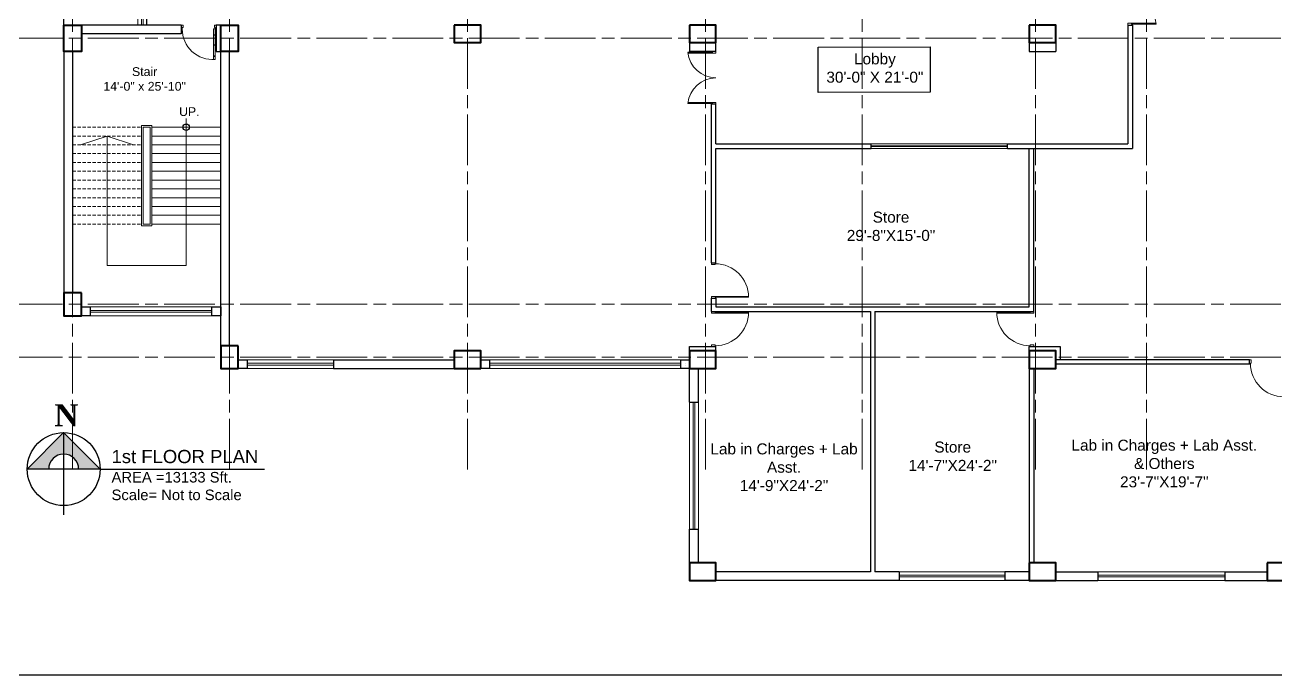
# Model space of a CAD drawing. Header units: inches. Extents: x -12 to 20935469, y -1604 to 24729220.
# Drawn here: x 20872305 to 20873725, y 24721123 to 24721861 of the extents above; entities that cross this region are included whole.
import ezdxf

# ---------------------------------------------------------------- set-up
doc = ezdxf.new("R2010")
doc.units = ezdxf.units.IN
doc.header["$LTSCALE"] = 0.03
doc.header["$MEASUREMENT"] = 0
doc.linetypes.add('ACAD_ISO08W100', pattern=[36, 24, -3, 6, -3])
doc.linetypes.add('DASHED2', pattern=[0.375, 0.25, -0.125])
for name, color, linetype, lineweight in [('column', 1, 'Continuous', 40), ('Door', 7, 'Continuous', 18), ('Gas', 21, 'Continuous', 5), ('Grid Line', 252, 'Continuous', 18), ('Low Wall', 7, 'Continuous', 30), ('Main Wall', 7, 'Continuous', 30), ('RAIL', 23, 'Continuous', 13), ('STAIR', 46, 'Continuous', 15), ('wind.', 150, 'Continuous', 20)]:
    doc.layers.add(name, color=color, linetype=linetype, lineweight=lineweight)
doc.layers.add('FUR', color=251, linetype='Continuous')
doc.layers.add('TEXT', color=7, linetype='Continuous')
doc.styles.add('2', font='swisscl.ttf')
doc.styles.get("Standard").update_dxf_attribs({"font": 'timesbd.ttf'})

# ---------------------------------------------------------------- blocks, each defined once
blk = doc.blocks.new('Door_45')
at = {"layer": 'Door'}
for p, q in [((1.5, 5), (1.5, 44)), ((1.5, 40), (2.2, 40)), ((2.2, 40), (2.2, 39.5)), ((2.2, 39.5), (2.7, 39.5)), ((2.7, 39.5), (2.7, 40)), ((2.7, 40), (3.5, 40)), ((3.5, 44), (3.5, 5)), ((1.5, 25.8), (2.2, 25.8)), ((2.2, 25.8), (2.2, 25.3)), ((2.2, 25.3), (2.7, 25.3)), ((2.7, 25.8), (3.5, 25.8)), ((2.7, 25.3), (2.7, 25.8)), ((0, 0), (0, 5)), ((0, 5), (1.5, 5)), ((1.5, 12.6), (2.2, 12.6)), ((3.5, 5), (1.5, 5)), ((1.5, 5), (1.5, 3)), ((1.5, 3), (2.5, 3)), ((2.2, 12.6), (2.2, 13.1)), ((2.2, 13.1), (2.7, 13.1)), ((2.5, 3), (2.5, 0)), ((2.7, 13.1), (2.7, 12.6)), ((2.7, 12.6), (3.5, 12.6)), ((42.5, 3), (42.5, 0)), ((43.5, 3), (42.5, 3)), ((45, 5), (43.5, 5)), ((43.5, 5), (43.5, 3)), ((45, 0), (45, 5)), ((2.5, 0), (0, 0)), ((42.5, 0), (45, 0))]:
    blk.add_line(p, q, dxfattribs=at)
blk.add_arc((4.7, 5.3), 38.8, 359.6233, 94.6685, dxfattribs=at)
blk = doc.blocks.new('fff')
at = {"layer": 'Grid Line', "color": 252, "linetype": 'ACAD_ISO08W100', "lineweight": 9, "ltscale": 80, "true_color": 0x939598}
for p, q in [((20830948.3, 24723521.1), (20830948.3, 24724698.8)), ((20831126.3, 24723521.1), (20831126.3, 24724698.8)), ((20831396.3, 24723521.1), (20831396.3, 24724698.8)), ((20831666.3, 24723521.1), (20831666.3, 24724698.8)), ((20831844.3, 24723521.1), (20831844.3, 24724698.8)), ((20832040.8, 24723521.1), (20832040.8, 24724698.8)), ((20832166.8, 24723521.1), (20832166.8, 24724698.8)), ((20833096.9, 24724010.7), (20830726.1, 24724010.7)), ((20833096.9, 24723708.7), (20830726.1, 24723708.7)), ((20833096.9, 24723648.8), (20830726.1, 24723648.8))]:
    blk.add_line(p, q, dxfattribs=at)
blk = doc.blocks.new('$D40')
at = {"layer": 'Door'}
for p, q in [((1, 4), (1, 42)), ((2, 0), (2, 42)), ((1, 5), (0, 5)), ((2, 0), (0, 0)), ((2, 4), (1, 4)), ((39, 4), (38, 4)), ((38, 4), (38, 0)), ((40, 0), (38, 0)), ((40, 5), (39, 5)), ((39, 5), (39, 4))]:
    blk.add_line(p, q, dxfattribs=at)
blk.add_arc((1, 4), 38, 0, 90, dxfattribs=at)
blk = doc.blocks.new('A$C36295410')
at = {"layer": 'Door'}
for p, q in [((1, 4), (1, 32)), ((2, 0), (2, 32)), ((58, 0), (58, 32)), ((59, 4), (59, 32)), ((1, 5), (0, 5)), ((2, 4), (1, 4)), ((58, 4), (59, 4)), ((59, 5), (60, 5)), ((2, 0), (0, 0)), ((58, 0), (60, 0))]:
    blk.add_line(p, q, dxfattribs=at)
for centre, start, end in [((-2.5, -0.3), 0.5906, 83.7783), ((62.5, -0.3), 96.2217, 179.4094)]:
    blk.add_arc(centre, 32.5, start, end, dxfattribs=at)

msp = doc.modelspace()

# ---------------------------------------------------------------- hatches: boundary and pattern name
at = {"layer": 'Low Wall'}
h = msp.add_hatch(color=256, dxfattribs=at)
h.paths.add_polyline_path([(20872332.1, 24721356.9), (20872307.7, 24721356.9), (20872349.1, 24721398.3), (20872349.1, 24721374, 0.414214)])
h.paths.add_polyline_path([(20872349.1, 24721374), (20872349.1, 24721398.3), (20872390.5, 24721356.9), (20872366.1, 24721356.9, 0.414214)])

# ---------------------------------------------------------------- linework, layer by layer
for p, q in [((20872349.3, 24721861), (20872349.3, 24721984)), ((20872443.3, 24721861), (20872443.3, 24721981.2)), ((20872349.1, 24721398.3), (20872349.1, 24721305)), ((20872390.5, 24721356.9), (20872577.1, 24721356.9))]:
    msp.add_line(p, q)
msp.add_lwpolyline([(20873205.1, 24721836), (20873332.3, 24721836.4), (20873332.3, 24721784.9), (20873205.1, 24721784.5)], close=True)
msp.add_lwpolyline([(20872390.5, 24721357), (20872307.7, 24721356.9)])
for centre, radius in [((20872488.2, 24721745), 3.61), ((20872349.1, 24721356.9), 41.4)]:
    msp.add_circle(centre, radius)
at = {"layer": 'column', "lineweight": 40, "ltscale": 20}
for points in [[(20872349.3, 24721861), (20872369.3, 24721861), (20872369.3, 24721831), (20872349.3, 24721831)], [(20872527.3, 24721861), (20872547.3, 24721861), (20872547.3, 24721831), (20872527.3, 24721831)], [(20872792.3, 24721861), (20872792.3, 24721841), (20872822.3, 24721841), (20872822.3, 24721861)], [(20873059.3, 24721861), (20873059.3, 24721841), (20873089.3, 24721841), (20873089.3, 24721861)], [(20873444.8, 24721861), (20873444.8, 24721841), (20873474.8, 24721841), (20873474.8, 24721861)], [(20872369.3, 24721557), (20872349.3, 24721557), (20872349.3, 24721531), (20872369.3, 24721531)], [(20872547.3, 24721497), (20872527.3, 24721497), (20872527.3, 24721471), (20872547.3, 24721471)], [(20872822.3, 24721471), (20872822.3, 24721491), (20872792.3, 24721491), (20872792.3, 24721471)], [(20873059.3, 24721491), (20873059.3, 24721471), (20873089.3, 24721471), (20873089.3, 24721491)], [(20873444.8, 24721491), (20873444.8, 24721471), (20873474.8, 24721471), (20873474.8, 24721491)], [(20873059.3, 24721250.5), (20873059.3, 24721230.5), (20873089.3, 24721230.5), (20873089.3, 24721250.5)], [(20873444.8, 24721250.5), (20873444.8, 24721230.5), (20873474.8, 24721230.5), (20873474.8, 24721250.5)], [(20873714.7, 24721250.5), (20873714.7, 24721230.5), (20873744.7, 24721230.5), (20873744.7, 24721250.5)]]:
    msp.add_lwpolyline(points, close=True, dxfattribs=at)
at = {"layer": 'Defpoints'}
msp.add_lwpolyline([(20872104.8, 24722581.7), (20874543.6, 24722581.7), (20874543.6, 24721123.2), (20872104.8, 24721123.2)], close=True, dxfattribs=at)
at = {"layer": 'Gas', "color": 0, "lineweight": 5}
for points in [[(20872449.3, 24721747), (20872437.3, 24721747), (20872437.3, 24721633), (20872449.3, 24721633)], [(20872447.3, 24721745), (20872439.3, 24721745), (20872439.3, 24721635), (20872447.3, 24721635)]]:
    msp.add_lwpolyline(points, close=True, dxfattribs=at)
at = {"layer": 'Low Wall', "color": 0}
msp.add_lwpolyline([(20872307.7, 24721356.9), (20872349.1, 24721398.3), (20872390.5, 24721356.9)], dxfattribs=at)
at = {"layer": 'Low Wall'}
msp.add_arc((20872349.1, 24721356.9), 17, 0, 180, dxfattribs=at)
at = {"layer": 'Main Wall'}
for p, q in [((20872482.3, 24721861), (20872369.3, 24721861)), ((20872482.3, 24721861), (20872482.3, 24721851)), ((20872527.3, 24721861), (20872522.3, 24721861)), ((20872522.3, 24721861), (20872522.3, 24721831)), ((20872537.3, 24721861), (20872527.3, 24721861)), ((20873556.8, 24721861), (20873556.8, 24721726)), ((20873556.8, 24721861), (20873561.8, 24721861)), ((20873561.8, 24721861), (20873561.8, 24721721)), ((20872482.3, 24721851), (20872369.3, 24721851)), ((20873059.3, 24721841), (20873059.3, 24721831)), ((20873089.3, 24721831), (20873089.3, 24721841)), ((20873444.8, 24721841), (20873444.8, 24721831)), ((20873474.8, 24721841), (20873474.8, 24721831)), ((20872349.3, 24721831), (20872349.3, 24721557)), ((20872359.3, 24721831), (20872359.3, 24721557)), ((20872522.3, 24721831), (20872527.3, 24721831)), ((20872527.3, 24721531), (20872527.3, 24721831)), ((20872537.3, 24721497), (20872537.3, 24721831)), ((20873089.3, 24721831), (20873059.3, 24721831)), ((20873444.8, 24721831), (20873474.8, 24721831)), ((20873084.3, 24721591), (20873084.3, 24721771)), ((20873089.3, 24721771), (20873084.3, 24721771)), ((20873089.3, 24721726), (20873089.3, 24721771)), ((20873089.3, 24721726), (20873265.2, 24721726)), ((20873089.3, 24721591), (20873089.3, 24721721)), ((20873089.3, 24721721), (20873265.2, 24721721)), ((20873265.2, 24721721), (20873265.2, 24721726)), ((20873419.9, 24721726), (20873556.8, 24721726)), ((20873419.9, 24721721), (20873419.9, 24721726)), ((20873419.9, 24721721), (20873561.8, 24721721)), ((20873444.8, 24721541), (20873444.8, 24721721)), ((20873449.8, 24721536), (20873449.8, 24721721)), ((20873084.3, 24721591), (20873089.3, 24721591)), ((20873084.3, 24721541), (20873084.3, 24721551)), ((20873084.3, 24721551), (20873089.3, 24721551)), ((20873089.3, 24721551), (20873089.3, 24721541)), ((20872527.3, 24721497), (20872527.3, 24721531)), ((20873084.3, 24721536), (20873084.3, 24721541)), ((20873084.3, 24721536), (20873264.5, 24721536)), ((20873089.3, 24721541), (20873444.8, 24721541)), ((20873264.5, 24721536), (20873264.5, 24721240.5)), ((20873269.5, 24721536), (20873449.8, 24721536)), ((20873269.5, 24721536), (20873269.5, 24721240.5)), ((20873059.3, 24721491), (20873059.3, 24721496)), ((20873059.3, 24721496), (20873089.3, 24721496)), ((20873089.3, 24721491), (20873089.3, 24721496)), ((20873444.8, 24721491), (20873444.8, 24721496)), ((20873444.8, 24721496), (20873479.8, 24721496)), ((20873479.8, 24721496), (20873479.8, 24721481)), ((20872655.3, 24721481), (20872792.3, 24721481)), ((20872655.3, 24721481), (20872655.3, 24721471)), ((20872655.3, 24721471), (20872792.3, 24721471)), ((20873059.3, 24721432.8), (20873059.3, 24721471)), ((20873069.3, 24721432.8), (20873069.3, 24721471)), ((20873444.8, 24721471), (20873444.8, 24721250.5)), ((20873449.8, 24721471), (20873449.8, 24721250.5)), ((20873694.7, 24721481), (20873474.8, 24721481)), ((20873694.7, 24721476), (20873474.8, 24721476)), ((20873694.7, 24721476), (20873694.7, 24721481)), ((20873059.3, 24721432.8), (20873069.3, 24721432.8)), ((20873059.3, 24721250.5), (20873059.3, 24721288.8)), ((20873059.3, 24721288.8), (20873069.3, 24721288.8)), ((20873069.3, 24721250.5), (20873069.3, 24721288.8)), ((20873264.5, 24721240.5), (20873089.3, 24721240.5)), ((20873297.1, 24721230.5), (20873089.3, 24721230.5)), ((20873297.1, 24721240.5), (20873269.5, 24721240.5)), ((20873297.1, 24721240.5), (20873297.1, 24721230.5)), ((20873444.8, 24721240.5), (20873417.1, 24721240.5)), ((20873417.1, 24721240.5), (20873417.1, 24721230.5)), ((20873444.8, 24721230.5), (20873417.1, 24721230.5)), ((20873454.8, 24721230.5), (20873522.7, 24721230.5)), ((20873474.8, 24721240.5), (20873522.7, 24721240.5)), ((20873522.7, 24721240.5), (20873522.7, 24721230.5)), ((20873666.7, 24721240.5), (20873714.7, 24721240.5)), ((20873666.7, 24721240.5), (20873666.7, 24721230.5)), ((20873666.7, 24721230.5), (20873714.7, 24721230.5))]:
    msp.add_line(p, q, dxfattribs=at)
for points in [[(20872369.3, 24721541), (20872379.3, 24721541), (20872379.3, 24721531), (20872369.3, 24721531)], [(20872517.3, 24721541), (20872527.3, 24721541), (20872527.3, 24721531), (20872517.3, 24721531)], [(20872547.3, 24721481), (20872557.3, 24721481), (20872557.3, 24721471), (20872547.3, 24721471)], [(20872822.3, 24721481), (20872832.3, 24721481), (20872832.3, 24721471), (20872822.3, 24721471)], [(20873049.3, 24721481), (20873059.3, 24721481), (20873059.3, 24721471), (20873049.3, 24721471)]]:
    msp.add_lwpolyline(points, close=True, dxfattribs=at)
at = {"layer": 'RAIL', "lineweight": 9}
for p, q in [((20872488.2, 24721754.7), (20872488.2, 24721588)), ((20872398.3, 24721735), (20872368.3, 24721725)), ((20872398.3, 24721588), (20872398.3, 24721735)), ((20872428.3, 24721725), (20872398.3, 24721735)), ((20872527.3, 24721725), (20872449.3, 24721725)), ((20872488.2, 24721588), (20872398.3, 24721588))]:
    msp.add_line(p, q, dxfattribs=at)
at = {"layer": 'STAIR', "color": 32, "linetype": 'DASHED2', "lineweight": 5, "ltscale": 500}
for p, q in [((20872359.3, 24721745), (20872437.3, 24721745)), ((20872359.3, 24721735), (20872437.3, 24721735)), ((20872359.3, 24721725), (20872437.3, 24721725)), ((20872359.3, 24721715), (20872437.3, 24721715)), ((20872359.3, 24721705), (20872437.3, 24721705)), ((20872359.3, 24721695), (20872437.3, 24721695)), ((20872359.3, 24721685), (20872437.3, 24721685)), ((20872359.3, 24721675), (20872437.3, 24721675)), ((20872359.3, 24721665), (20872437.3, 24721665)), ((20872359.3, 24721655), (20872437.3, 24721655)), ((20872359.3, 24721645), (20872437.3, 24721645)), ((20872359.3, 24721635), (20872437.3, 24721635))]:
    msp.add_line(p, q, dxfattribs=at)
at = {"layer": 'STAIR', "color": 32, "lineweight": 5}
for p, q in [((20872449.3, 24721745), (20872527.3, 24721745)), ((20872449.3, 24721735), (20872527.3, 24721735)), ((20872449.3, 24721715), (20872527.3, 24721715)), ((20872467.3, 24721725), (20872527.3, 24721725)), ((20872449.3, 24721705), (20872527.3, 24721705)), ((20872449.3, 24721695), (20872527.3, 24721695)), ((20872449.3, 24721685), (20872527.3, 24721685)), ((20872449.3, 24721675), (20872527.3, 24721675)), ((20872449.3, 24721665), (20872527.3, 24721665)), ((20872449.3, 24721655), (20872527.3, 24721655)), ((20872449.3, 24721645), (20872527.3, 24721645)), ((20872449.3, 24721635), (20872527.3, 24721635))]:
    msp.add_line(p, q, dxfattribs=at)
at = {"layer": 'wind.', "lineweight": 5}
for p, q in [((20872433.3, 24721861), (20872433.3, 24721981.2)), ((20872437.3, 24721861), (20872437.3, 24721981.2)), ((20872439.3, 24721861), (20872439.3, 24721981.2)), ((20873265.2, 24721726), (20873419.9, 24721726)), ((20873265.2, 24721724), (20873419.9, 24721724)), ((20873265.2, 24721723), (20873419.9, 24721723)), ((20873265.2, 24721721), (20873419.9, 24721721)), ((20872374.3, 24721541), (20872522.3, 24721541)), ((20872374.3, 24721531), (20872522.3, 24721531)), ((20872379.3, 24721537), (20872517.3, 24721537)), ((20872379.3, 24721535), (20872517.3, 24721535)), ((20872557.3, 24721481), (20872655.3, 24721481)), ((20872557.3, 24721477), (20872655.3, 24721477)), ((20872557.3, 24721475), (20872655.3, 24721475)), ((20872557.3, 24721471), (20872655.3, 24721471)), ((20872832.3, 24721481), (20873049.3, 24721481)), ((20872832.3, 24721477), (20873049.3, 24721477)), ((20872832.3, 24721475), (20873049.3, 24721475)), ((20872832.3, 24721471), (20873049.3, 24721471)), ((20873059.3, 24721288.8), (20873059.3, 24721432.8)), ((20873063.3, 24721288.8), (20873063.3, 24721432.8)), ((20873065.3, 24721288.8), (20873065.3, 24721432.8)), ((20873069.3, 24721432.8), (20873069.3, 24721288.8)), ((20873417.1, 24721240.5), (20873297.1, 24721240.5)), ((20873417.1, 24721236.5), (20873297.1, 24721236.5)), ((20873417.1, 24721234.5), (20873297.1, 24721234.5)), ((20873417.1, 24721230.5), (20873297.1, 24721230.5)), ((20873522.7, 24721240.5), (20873666.7, 24721240.5)), ((20873522.7, 24721236.5), (20873666.7, 24721236.5)), ((20873522.7, 24721234.5), (20873666.7, 24721234.5)), ((20873522.7, 24721230.5), (20873666.7, 24721230.5))]:
    msp.add_line(p, q, dxfattribs=at)
at = {"layer": 'wind.'}
for p, q in [((20872822.3, 24721477), (20872822.3, 24721477)), ((20872822.3, 24721475), (20872822.3, 24721475)), ((20873054.3, 24721477), (20873054.3, 24721477)), ((20873054.3, 24721475), (20873054.3, 24721475)), ((20873059.3, 24721477), (20873059.3, 24721477)), ((20873059.3, 24721475), (20873059.3, 24721475))]:
    msp.add_line(p, q, dxfattribs=at)

# ---------------------------------------------------------------- block references
msp.add_blockref('fff', (41411, -2164.7))
at = {"layer": 'Door', "color": 250, "ltscale": 20, "xscale": 0.8888888888759539, "yscale": 0.8888888888759539, "zscale": 0.8888888888759539, "rotation": 180}
msp.add_blockref('Door_45', (20872522.3, 24721861), dxfattribs=at)
at = {"layer": 'Door', "xscale": -1}
for p, rotation in [((20873084.3, 24721551), 270), ((20873449.8, 24721536), 90)]:
    msp.add_blockref('$D40', p, dxfattribs=dict(at, rotation=rotation))
at = {"layer": 'Door'}
for p, rotation in [((20873084.3, 24721536), 270), ((20873734.7, 24721481), 180)]:
    msp.add_blockref('$D40', p, dxfattribs=dict(at, rotation=rotation))
at = {"layer": 'FUR', "xscale": -1, "rotation": 270}
msp.add_blockref('A$C36295410', (20873556.8, 24721861), dxfattribs=at)
at = {"layer": 'FUR', "rotation": 90.00000000000001}
msp.add_blockref('A$C36295410', (20873089.3, 24721771), dxfattribs=at)

# ---------------------------------------------------------------- texts
msp.add_text('N', height=25.2).set_placement((20872338.5, 24721405.4))
at = {"layer": 'TEXT', "color": 30, "lineweight": 5, "ltscale": 20, "attachment_point": 2, "style": '2'}
for s, width, gutter_width, insert, char_height in [('\\pxsm1,qc;{\\fArial|b0|i0|c0|p34;\\C0;Lobby\\P30\'-0" X 21\'-0" }', 146.388, 0.75, (20873269.6, 24721828.8), 12.476), ('\\pxsm1;{\\fArial|b0|i0|c0|p34;\\C0;Stair\\P14\'-0" x 25\'-10"  }', 114.807, 0.282, (20872441, 24721813.1), 10), ('{\\fArial|b0|i0|c0|p34;\\C0;UP.}', 104.76, 0.5, (20872491.7, 24721767.7), 10), ('{\\fArial|b0|i0|c0|p34;\\C0;Store\\P29\'-8"X15\'-0"}', 104.76, 0.5, (20873287.9, 24721649.2), 12.476), ('{\\fArial|b0|i0|c0|p34;\\C0;Lab in Charges + Lab Asst. \\P14\'-9"X24\'-2"}', 169.717, 0.5, (20873166.5, 24721386.1), 12.476), ('{\\fArial|b0|i0|c0|p34;\\C0;Store\\P14\'-7"X24\'-2"}', 104.76, 0.5, (20873357.9, 24721388.2), 12.476), ('{\\fArial|b0|i0|c0|p34;\\C0;Lab in Charges + Lab Asst.\\P& Others \\P23\'-7"X19\'-7"}', 267.846, 0.5, (20873598, 24721390.3), 12.476), ('\\A1;\\pxql;{\\fArial|b0|i0|c0|p34;\\C0;1st FLOOR PLAN\\P\\H0.8x;AREA =13133 Sft.\\PScale= \\H1x;Not to Scale}', 640.124, 0.5, (20872723.5, 24721378.7), 15)]:
    msp.add_mtext_dynamic_manual_height_columns(s, width=width, gutter_width=gutter_width, heights=[0], dxfattribs=dict(at, insert=insert, char_height=char_height))

doc.saveas('drawing.dxf')
